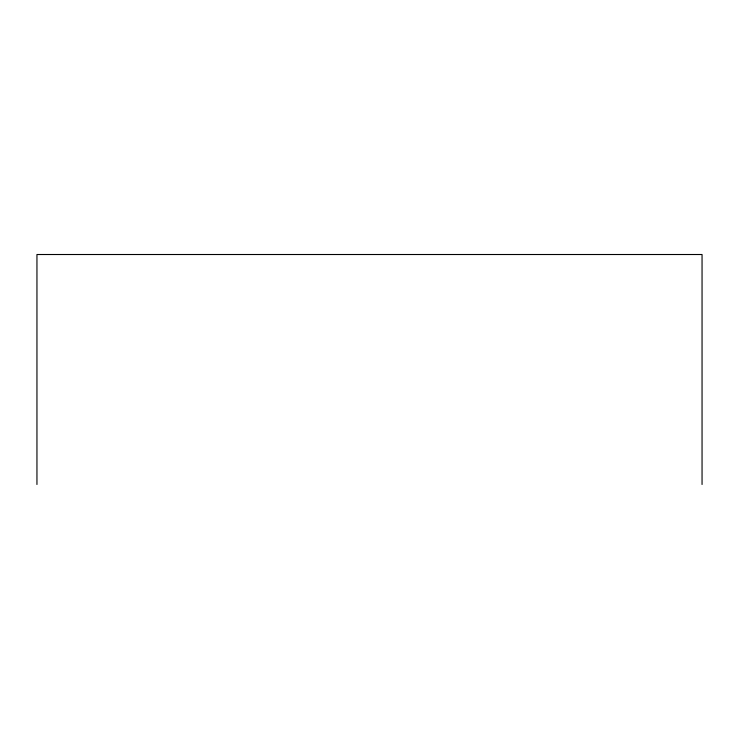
<?xml version="1.0" encoding="UTF-8"?>
<svg xmlns="http://www.w3.org/2000/svg" width="739" height="739" viewBox="0 0 739 739"><rect width="100%" height="100%" fill="white"/><g stroke="black" fill="none" stroke-linecap="round" stroke-linejoin="round"><path stroke-width="1.11" d="M702.05 484.488L702.05 254.512L36.95 254.512L36.95 484.488"/></g></svg>
